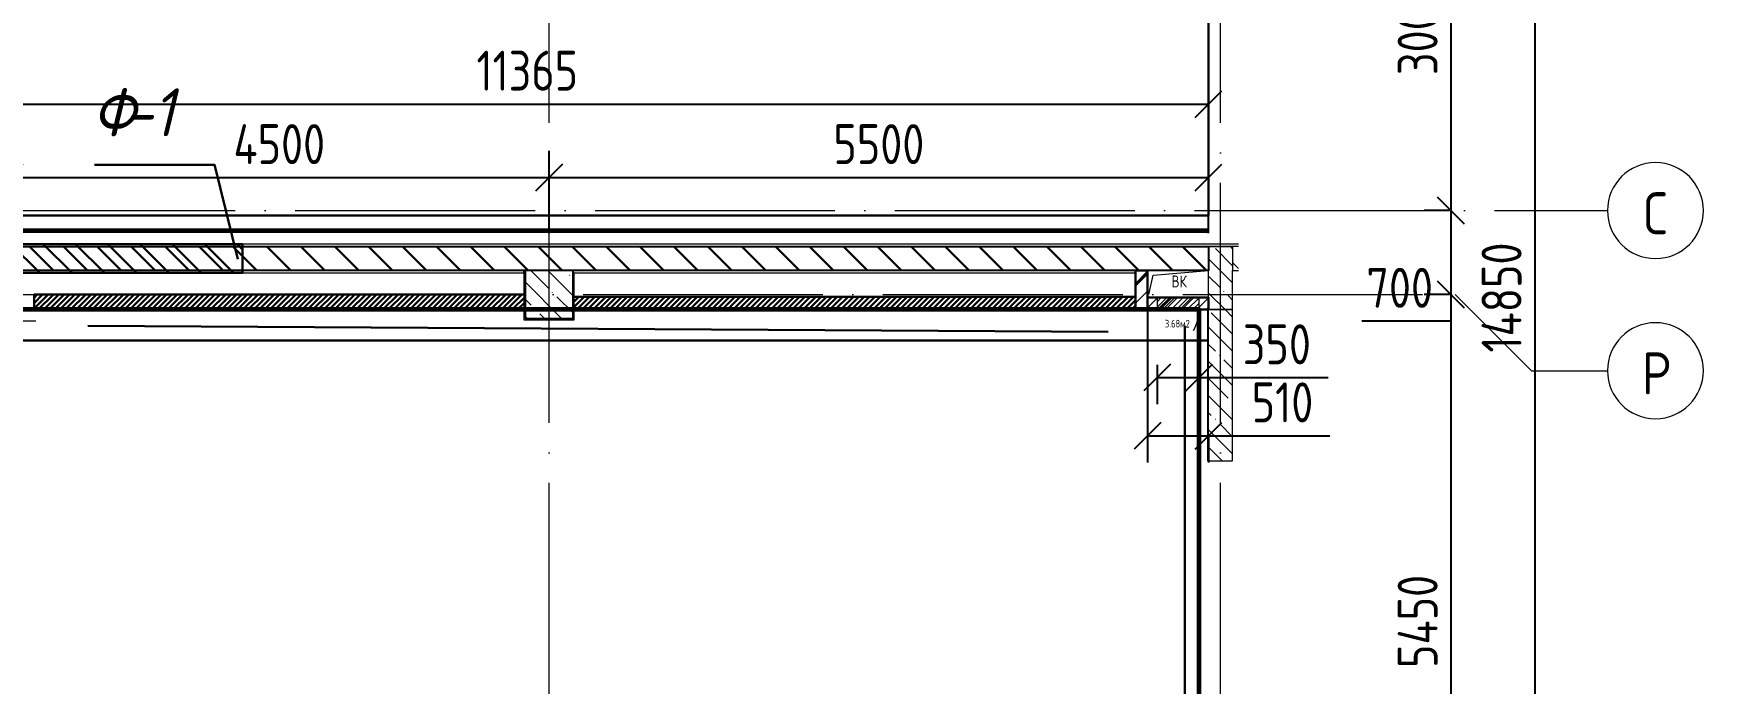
# Model space of a CAD drawing. Header units: millimetres. Extents: x -592259 to 288321, y -552984 to 293768.
# Drawn here: x 59250 to 73194, y 47732 to 53152 of the extents above; entities that cross this region are included whole.
import ezdxf

# ---------------------------------------------------------------- set-up
doc = ezdxf.new("R2010")
doc.units = ezdxf.units.MM
doc.linetypes.add('ADSK_Линия сетки', pattern=[2500, 2000, -250, 0, -250])
doc.layers.get('Defpoints').update_dxf_attribs({"color": 250})
for name, color, linetype, lineweight in [('0.1) Блок', 6, 'Continuous', 30), ('0.3) ПГП 5 вып', 4, 'Continuous', 30), ('0.3) ПГП 6 вып', 4, 'Continuous', 30), ('2)Фарх готовы', 3, 'Continuous', 30), ('2)Фархверки', 40, 'Continuous', 30), ('4) Штукатурка', 6, 'Continuous', 30), ('4.5) Штук Гипсовая по ЖБ', 6, 'Continuous', 30), ('4.7) Штук. 6 вып.', 6, 'Continuous', 30), ('6.1) Шпаклевка 5 вып.', 160, 'Continuous', 60), ('A-____-____-DIMS', 250, 'Continuous', 9), ('A-DETL-GENF-OTLN', 250, 'Continuous', 5), ('A-DOOR-____-MCUT', 250, 'Continuous', 5), ('A-DOOR-____-OTLN', 250, 'Continuous', 5), ('A-GLAZ-____-OTLN', 250, 'Continuous', 5), ('A-WALL-____-MCUT', 250, 'Continuous', 13), ('A-WALL-____-PATT', 250, 'Continuous', 13), ('A-WALL-FNSH-MCUT', 250, 'Continuous', 13), ('S-COLS-____-MCUT', 250, 'Continuous', 25), ('S-COLS-____-OTLN', 250, 'Continuous', 9), ('S-GRID-____-IDEN', 250, 'Continuous', 9), ('S-GRID-____-OTLN', 250, 'Continuous', 9)]:
    doc.layers.add(name, color=color, linetype=linetype, lineweight=lineweight)
doc.styles.add('GOST Common', font='', dxfattribs={"width": 0.9, "height": 350})
doc.styles.add('ISOCPEUR', font='isocpeur.ttf', dxfattribs={"width": 0.8, "height": 100})
doc.styles.add('ISOCPEUR_I', font='isocpeui.ttf', dxfattribs={"width": 0.9, "height": 12.5})
doc.styles.get("Standard").update_dxf_attribs({"font": 'ГОСТ тип А.ttf'})
doc.styles.add('А3', font='ГОСТ тип А.ttf')
doc.styles.get('GOST Common').set_extended_font_data('GOST Common')
doc.dimstyles.new('А3', dxfattribs={"dimtxt": 333, "dimasz": 222, "dimexe": 222, "dimexo": 111, "dimgap": 111, "dimtad": 1, "dimtoh": 1, "dimdec": 0, "dimrnd": 0.0015, "dimzin": 0, "dimdsep": 46, "dimtxsty": 'Standard', "dimblk": 'OBLIQUE', "dimcen": 0, "dimclrd": 7, "dimclre": 7, "dimclrt": 7, "dimadec": 0, "dimazin": 0, "dimtfac": 1, "dimtdec": 0, "dimtofl": 0, "dimtmove": 0, "dimatfit": 3, "dimfxl": 1, "dimtolj": 1, "dimtzin": 0, "dimarcsym": 0})
pattern_1 = [(135, (0, 0), (-141.42136, -141.42136), [])]
pattern_2 = [(45, (0, 0), (-70.71068, 70.71068), [])]

# ---------------------------------------------------------------- blocks, each defined once
blk = doc.blocks.new('_Wn_-As_OpeningMEP_floor__Rectangular - _Wn_-As_OpeningMEP_floor__Rectangular-V6-Кладочный план на отм_ 0_000_ Секция 1_')
at = {"layer": 'A-DETL-GENF-OTLN'}
for p, q in [((-212, 112), (250, 150)), ((-250, -50), (-212, 112))]:
    blk.add_line(p, q, dxfattribs=at)
blk = doc.blocks.new('BSC_Колонна _Прямоугольная - 400x400-V15-Кладочный план на отм_ 0_000_ Секция 1_')
at = {"layer": 'S-COLS-____-OTLN', "lineweight": 5}
h = blk.add_hatch(dxfattribs=at)
h.set_pattern_fill('FP_22', color=256, style=0, pattern_type=2)
h.set_pattern_definition([(135, (-63549.98, -50975), (-142.5619, -142.5619), []), (135, (-63407.42, -50975), (-142.5619, -142.5619), [252.016, -50.403, 3.353, -47.05])])
h.paths.add_polyline_path([(-200, -200), (200, -200), (200, 200), (-200, 200)])
at = {"layer": 'S-COLS-____-MCUT'}
for p, q in [((200, 200), (-200, 200)), ((-200, 200), (-200, -200)), ((200, -200), (200, 200)), ((-200, -200), (200, -200))]:
    blk.add_line(p, q, dxfattribs=at)
blk = doc.blocks.new('АР_Люк - ЛРС_ВК_350х400_наружный_NCS S 1000-N-42723972-Кладочный план на отм_ 0_000_ Секция 1_')
at = {"layer": 'A-DOOR-____-OTLN'}
h = blk.add_hatch(dxfattribs=at)
h.set_pattern_fill('FP_29', color=256, style=0, pattern_type=2)
h.set_pattern_definition([(45, (125, 0), (-22.6274, 22.6274), [])])
h.paths.add_polyline_path([(215, 50), (-50, 50), (-50, -50), (300, -50), (300, 50)])
at = {"layer": 'A-DETL-GENF-OTLN', "lineweight": 9}
for p, q in [((300, 50), (-50, 50)), ((-50, 50), (-50, -50)), ((300, -50), (300, 50)), ((-50, -50), (300, -50))]:
    blk.add_line(p, q, dxfattribs=at)
at = {"layer": 'A-DOOR-____-MCUT'}
blk.add_arc((300, 50), 350, 150, 180, dxfattribs=at)
blk = doc.blocks.new('Ось сетки - Круг_Ø8 мм-39983606-Кладочный план на отм_ 0_000_ Секция 1_')
at = {"layer": 'S-GRID-____-IDEN'}
for start, end in [(360, 180), (180, 360)]:
    blk.add_arc((0, 0), 4, start, end, dxfattribs=at)
blk = doc.blocks.new('_Oblique')
at = {"color": 0, "linetype": 'ByBlock', "lineweight": -2}
blk.add_line((-0.5, -0.5), (0.5, 0.5), dxfattribs=at)
blk = doc.blocks.new('DIMBLOCK24-Кладочный план на отм_ 0_000_ Секция 1_')
at = {"layer": 'A-____-____-DIMS', "color": 7, "lineweight": -2, "transparency": 16777216}
for p, q in [((71059, 54675), (70848, 54675)), ((71070, 54675), (71070, 51675)), ((71059, 51675), (70848, 51675))]:
    blk.add_line(p, q, dxfattribs=at)
at = {"layer": 'Defpoints', "color": 0, "transparency": 16777216}
for p in [(71170, 54675), (71070, 51675), (71170, 51675)]:
    blk.add_point(p, dxfattribs=at)
at = {"layer": 'A-____-____-DIMS', "color": 7, "lineweight": -2, "transparency": 16777216, "xscale": 222, "yscale": 222, "zscale": 222}
for p, rotation in [((71070, 54675), 90), ((71070, 51675), 270)]:
    blk.add_blockref('_Oblique', p, dxfattribs=dict(at, rotation=rotation))
at = {"layer": 'A-____-____-DIMS', "color": 7, "transparency": 16777216, "insert": (70793, 53175), "char_height": 333, "width": 2.48, "attachment_point": 5, "rotation": 90}
blk.add_mtext('\\A1;3000', dxfattribs=at)
blk = doc.blocks.new('DIMBLOCK25-Кладочный план на отм_ 0_000_ Секция 1_')
at = {"layer": 'A-____-____-DIMS', "color": 7, "lineweight": -2, "transparency": 16777216}
for p, q in [((71059, 51675), (70848, 51675)), ((71070, 51675), (71070, 50975)), ((71059, 50975), (70848, 50975)), ((71070, 50975), (71070, 50753)), ((71070, 50753), (70327, 50753))]:
    blk.add_line(p, q, dxfattribs=at)
at = {"layer": 'Defpoints', "color": 0, "transparency": 16777216}
for p in [(71170, 51675), (71070, 50975), (71170, 50975)]:
    blk.add_point(p, dxfattribs=at)
at = {"layer": 'A-____-____-DIMS', "color": 7, "lineweight": -2, "transparency": 16777216, "xscale": 222, "yscale": 222, "zscale": 222}
for p, rotation in [((71070, 51675), 90), ((71070, 50975), 270)]:
    blk.add_blockref('_Oblique', p, dxfattribs=dict(at, rotation=rotation))
at = {"layer": 'A-____-____-DIMS', "color": 7, "transparency": 16777216, "insert": (70643, 51031), "char_height": 333, "width": 1.86, "attachment_point": 5}
blk.add_mtext('\\A1;700', dxfattribs=at)
blk = doc.blocks.new('DIMBLOCK26-Кладочный план на отм_ 0_000_ Секция 1_')
at = {"layer": 'A-____-____-DIMS', "color": 7, "lineweight": -2, "transparency": 16777216}
for p, q in [((71059, 50975), (70848, 50975)), ((71070, 50975), (71070, 45525)), ((71059, 45525), (70848, 45525))]:
    blk.add_line(p, q, dxfattribs=at)
at = {"layer": 'Defpoints', "color": 0, "transparency": 16777216}
for p in [(71170, 50975), (71070, 45525), (71170, 45525)]:
    blk.add_point(p, dxfattribs=at)
at = {"layer": 'A-____-____-DIMS', "color": 7, "lineweight": -2, "transparency": 16777216, "xscale": 222, "yscale": 222, "zscale": 222}
for p, rotation in [((71070, 50975), 90), ((71070, 45525), 270)]:
    blk.add_blockref('_Oblique', p, dxfattribs=dict(at, rotation=rotation))
at = {"layer": 'A-____-____-DIMS', "color": 7, "transparency": 16777216, "insert": (70793, 48250), "char_height": 333, "width": 2.57, "attachment_point": 5, "rotation": 90}
blk.add_mtext('\\A1;5450', dxfattribs=at)
blk = doc.blocks.new('DIMBLOCK28-Кладочный план на отм_ 0_000_ Секция 1_')
at = {"layer": 'A-____-____-DIMS', "color": 7, "lineweight": -2, "transparency": 16777216}
for p, q in [((71759, 58375), (71548, 58375)), ((71770, 58375), (71770, 43525)), ((71759, 43525), (71548, 43525))]:
    blk.add_line(p, q, dxfattribs=at)
at = {"layer": 'Defpoints', "color": 0, "transparency": 16777216}
for p in [(71870, 58375), (71770, 43525), (71870, 43525)]:
    blk.add_point(p, dxfattribs=at)
at = {"layer": 'A-____-____-DIMS', "color": 7, "lineweight": -2, "transparency": 16777216, "xscale": 222, "yscale": 222, "zscale": 222}
for p, rotation in [((71770, 58375), 90), ((71770, 43525), 270)]:
    blk.add_blockref('_Oblique', p, dxfattribs=dict(at, rotation=rotation))
at = {"layer": 'A-____-____-DIMS', "color": 7, "transparency": 16777216, "insert": (71493, 50950), "char_height": 333, "width": 3, "attachment_point": 5, "rotation": 90}
blk.add_mtext('\\A1;14850', dxfattribs=at)
blk = doc.blocks.new('DIMBLOCK140-Кладочный план на отм_ 0_000_ Секция 1_')
at = {"layer": 'A-____-____-DIMS', "color": 7, "lineweight": -2, "transparency": 16777216}
for p, q in [((68540, 50839), (68540, 49576)), ((68540, 49798), (69050, 49798)), ((69050, 49798), (70060, 49798)), ((69050, 49787), (69050, 49576))]:
    blk.add_line(p, q, dxfattribs=at)
at = {"layer": 'Defpoints', "color": 0, "transparency": 16777216}
for p in [(68540, 50950), (69050, 49898), (69050, 49798)]:
    blk.add_point(p, dxfattribs=at)
at = {"layer": 'A-____-____-DIMS', "color": 7, "lineweight": -2, "transparency": 16777216, "xscale": 222, "yscale": 222, "zscale": 222, "rotation": 180}
blk.add_blockref('_Oblique', (68540, 49798), dxfattribs=at)
at = {"layer": 'A-____-____-DIMS', "color": 7, "lineweight": -2, "transparency": 16777216, "xscale": 222, "yscale": 222, "zscale": 222}
blk.add_blockref('_Oblique', (69050, 49798), dxfattribs=at)
at = {"layer": 'A-____-____-DIMS', "color": 7, "transparency": 16777216, "insert": (69666, 50076), "char_height": 333, "width": 1.68, "attachment_point": 5}
blk.add_mtext('\\A1;510', dxfattribs=at)
blk = doc.blocks.new('DIMBLOCK429-Кладочный план на отм_ 0_000_ Секция 1_')
at = {"layer": 'A-____-____-DIMS', "color": 7, "lineweight": -2, "transparency": 16777216}
for p, q in [((68620, 50389), (68620, 50061)), ((68970, 50389), (68970, 50061)), ((68620, 50283), (68970, 50283)), ((68970, 50283), (70047, 50283))]:
    blk.add_line(p, q, dxfattribs=at)
at = {"layer": 'Defpoints', "color": 0, "transparency": 16777216}
for p in [(68620, 50500), (68970, 50500), (68970, 50283)]:
    blk.add_point(p, dxfattribs=at)
at = {"layer": 'A-____-____-DIMS', "color": 7, "lineweight": -2, "transparency": 16777216, "xscale": 222, "yscale": 222, "zscale": 222, "rotation": 180}
blk.add_blockref('_Oblique', (68620, 50283), dxfattribs=at)
at = {"layer": 'A-____-____-DIMS', "color": 7, "lineweight": -2, "transparency": 16777216, "xscale": 222, "yscale": 222, "zscale": 222}
blk.add_blockref('_Oblique', (68970, 50283), dxfattribs=at)
at = {"layer": 'A-____-____-DIMS', "color": 7, "transparency": 16777216, "insert": (69619, 50560), "char_height": 333, "width": 1.86, "attachment_point": 5}
blk.add_mtext('\\A1;350', dxfattribs=at)
blk = doc.blocks.new('*D630')
at = {"layer": 'A-____-____-DIMS', "color": 7, "lineweight": -2, "transparency": 16777216}
for p, q in [((59050, 51486), (59050, 52174)), ((63550, 51486), (63550, 52174)), ((59050, 51952), (63550, 51952))]:
    blk.add_line(p, q, dxfattribs=at)
at = {"layer": 'Defpoints', "color": 0, "transparency": 16777216}
for p in [(63550, 51952), (59050, 51375), (63550, 51375)]:
    blk.add_point(p, dxfattribs=at)
at = {"layer": 'A-____-____-DIMS', "color": 7, "lineweight": -2, "transparency": 16777216, "xscale": 222, "yscale": 222, "zscale": 222, "rotation": 180}
blk.add_blockref('_Oblique', (59050, 51952), dxfattribs=at)
at = {"layer": 'A-____-____-DIMS', "color": 7, "lineweight": -2, "transparency": 16777216, "xscale": 222, "yscale": 222, "zscale": 222}
blk.add_blockref('_Oblique', (63550, 51952), dxfattribs=at)
at = {"layer": 'A-____-____-DIMS', "color": 7, "transparency": 16777216, "insert": (61300, 52229), "char_height": 333, "attachment_point": 5}
blk.add_mtext('\\A1;4500', dxfattribs=at)
blk = doc.blocks.new('*D631')
at = {"layer": 'A-____-____-DIMS', "color": 7, "lineweight": -2, "transparency": 16777216}
for p, q in [((63550, 51486), (63550, 52174)), ((69050, 51486), (69050, 52174)), ((63550, 51952), (69050, 51952))]:
    blk.add_line(p, q, dxfattribs=at)
at = {"layer": 'Defpoints', "color": 0, "transparency": 16777216}
for p in [(69050, 51952), (63550, 51375), (69050, 51375)]:
    blk.add_point(p, dxfattribs=at)
at = {"layer": 'A-____-____-DIMS', "color": 7, "lineweight": -2, "transparency": 16777216, "xscale": 222, "yscale": 222, "zscale": 222, "rotation": 180}
blk.add_blockref('_Oblique', (63550, 51952), dxfattribs=at)
at = {"layer": 'A-____-____-DIMS', "color": 7, "lineweight": -2, "transparency": 16777216, "xscale": 222, "yscale": 222, "zscale": 222}
blk.add_blockref('_Oblique', (69050, 51952), dxfattribs=at)
at = {"layer": 'A-____-____-DIMS', "color": 7, "transparency": 16777216, "insert": (66300, 52229), "char_height": 333, "attachment_point": 5}
blk.add_mtext('\\A1;5500', dxfattribs=at)
blk = doc.blocks.new('*D1903')
at = {"color": 7, "lineweight": -2, "transparency": 16777216}
for p, q in [((57685, 51506), (57685, 52785)), ((69050, 51486), (69050, 52785)), ((57685, 52563), (69050, 52563))]:
    blk.add_line(p, q, dxfattribs=at)
at = {"layer": 'Defpoints', "color": 0, "transparency": 16777216}
for p in [(69050, 52563), (57685, 51395), (69050, 51375)]:
    blk.add_point(p, dxfattribs=at)
at = {"color": 7, "lineweight": -2, "transparency": 16777216, "xscale": 222, "yscale": 222, "zscale": 222, "rotation": 180}
blk.add_blockref('_Oblique', (57685, 52563), dxfattribs=at)
at = {"color": 7, "lineweight": -2, "transparency": 16777216, "xscale": 222, "yscale": 222, "zscale": 222}
blk.add_blockref('_Oblique', (69050, 52563), dxfattribs=at)
at = {"color": 7, "transparency": 16777216, "insert": (63368, 52841), "char_height": 333, "attachment_point": 5}
blk.add_mtext('\\A1;11365', dxfattribs=at)

msp = doc.modelspace()

# ---------------------------------------------------------------- hatches: boundary and pattern name
at = {"lineweight": 30}
h = msp.add_hatch(dxfattribs=at)
h.set_pattern_fill('FP_1', color=256, style=0, pattern_type=2)
h.set_pattern_definition(pattern_1)
h.paths.add_polyline_path([(69050, 51175), (69050, 51375), (59050, 51375), (59050, 51175), (68201.7292, 51175)])
at = {"layer": '0.1) Блок'}
h = msp.add_hatch(dxfattribs=at)
h.set_pattern_fill('ANSI31', color=256, scale=60, angle=90)
h.paths.add_polyline_path([(57862.4471, 51155), (60993.1624, 51155), (60993.1624, 51395), (57862.4471, 51395)])
at = {"layer": '0.3) ПГП 5 вып'}
h = msp.add_hatch(dxfattribs=at)
h.set_pattern_fill('ANSI31', color=256, scale=10)
h.paths.add_polyline_path([(59255.6829, 50849.3341), (63349.9781, 50849.3341), (63349.9781, 50975.0006), (59255.6829, 50975.0006)])
h = msp.add_hatch(dxfattribs=at)
h.set_pattern_fill('ANSI31', color=256, scale=10)
h.paths.add_polyline_path([(63749.9781, 50852.8067), (68439, 50852.8067), (68439, 50955.9212), (63749.9781, 50955.9212)])
at = {"layer": '0.3) ПГП 6 вып'}
h = msp.add_hatch(dxfattribs=at)
h.set_pattern_fill('ANSI31', color=4, scale=90)
h.paths.add_polyline_path([(68439, 50849), (68540, 50849), (68540, 51175), (68439, 51175)])
h = msp.add_hatch(dxfattribs=at)
h.set_pattern_fill('ANSI31', color=4, scale=90)
h.paths.add_polyline_path([(68540, 50849), (69050, 50849), (69050, 50950), (68540, 50950)])
at = {"layer": 'A-WALL-____-PATT', "lineweight": 15}
h = msp.add_hatch(dxfattribs=at)
h.set_pattern_fill('FP_8', color=256, style=0, pattern_type=2)
h.set_pattern_definition([(135, (0, 0), (-142.5612, -142.5612), []), (135, (142.56, 0), (-142.5612, -142.5612), [252.016, -50.403, 3.353, -47.05])])
h.paths.add_polyline_path([(69050, 43325.0603), (69250, 43325.0603), (69250, 47590), (69050, 47590), (69050, 43458.3234)])
h.paths.add_polyline_path([(69050, 49590.0006), (69250, 49590.0006), (69250, 50849), (69050, 50849), (69050, 50131.3539)])
h.paths.add_polyline_path([(69050, 50850), (69250, 50850), (69250, 51375), (69050, 51375), (69050, 50965.4827)])
at = {"layer": 'A-WALL-____-PATT', "lineweight": 15, "true_color": 0x000000}
h = msp.add_hatch(dxfattribs=at)
h.set_pattern_fill('FP_1', color=18, style=0, pattern_type=2)
h.set_pattern_definition(pattern_1)
h.paths.add_polyline_path([(69250, 51175), (69299.9976, 51175), (69299.9976, 51375), (69250, 51375)])
at = {"layer": 'A-WALL-____-PATT', "lineweight": 15}
h = msp.add_hatch(dxfattribs=at)
h.set_pattern_fill('FP_6', color=256, style=0, pattern_type=2)
h.set_pattern_definition(pattern_2)
h.paths.add_polyline_path([(68540, 50950), (68540, 51175), (68440, 51175), (68440, 50950)])
h = msp.add_hatch(dxfattribs=at)
h.set_pattern_fill('FP_6', color=256, style=0, pattern_type=2)
h.set_pattern_definition(pattern_2)
h.paths.add_polyline_path([(69050, 50850), (69050, 50950), (68440, 50950), (68440, 50850), (69040, 50850)])

# ---------------------------------------------------------------- linework, layer by layer
msp.add_lwpolyline([(57685, 51375), (69049.9928, 51375), (69049.9928, 51175), (57685, 51175)], close=True)
at = {"layer": '0.1) Блок'}
msp.add_lwpolyline([(57862.4471, 51155), (60993.1624, 51155), (60993.1624, 51395), (57862.4471, 51395)], close=True, dxfattribs=at)
at = {"layer": '0.3) ПГП 5 вып'}
for points in [[(59255.6829, 50849.3341), (63349.9781, 50849.3341), (63349.9781, 50975.0006), (59255.6829, 50975.0006)], [(63749.9781, 50852.8067), (68439, 50852.8067), (68439, 50955.9212), (63749.9781, 50955.9212)]]:
    msp.add_lwpolyline(points, close=True, dxfattribs=at)
at = {"layer": '0.3) ПГП 6 вып'}
for points in [[(68439, 50849), (68540, 50849), (68540, 51175), (68439, 51175)], [(68540, 50849), (69050, 50849), (69050, 50950), (68540, 50950)]]:
    msp.add_lwpolyline(points, close=True, dxfattribs=at)
at = {"layer": '2)Фарх готовы'}
msp.add_line((59759.2768, 52055.2303), (60759.2768, 52055.2303), dxfattribs=at)
msp.add_lwpolyline([(60955.5083, 51270.7156), (60759.2768, 52058.3742)], close=True, dxfattribs=at)
at = {"layer": '4) Штукатурка'}
for p, q in [((69050, 54575.4482), (69050, 51634.4842)), ((69050, 51634.4842), (32764.5573, 51634.4842)), ((59703.5351, 50714.0968), (68211.7248, 50663.0798))]:
    msp.add_line(p, q, dxfattribs=at)
at = {"layer": '4.5) Штук Гипсовая по ЖБ'}
msp.add_line((68850.375, 50714.0968), (68850.375, 45206.6947), dxfattribs=at)
at = {"layer": '4.7) Штук. 6 вып.'}
msp.add_lwpolyline([(58136.2359, 50590.7878), (69050, 50590.7878)], dxfattribs=at)
at = {"layer": '6.1) Шпаклевка 5 вып.'}
for points in [[(69050, 51506.1101), (32791.6088, 51506.1101)], [(68969.9986, 45087.6468), (68969.9986, 50849), (54856.2486, 50849), (54856.2486, 43809.6501), (63278.0444, 43809.6501)]]:
    msp.add_lwpolyline(points, dxfattribs=at)
at = {"layer": 'A-WALL-____-MCUT', "lineweight": 15}
for p, q in [((58239.9781, 51375), (69050, 51375)), ((69050, 51375), (59370, 51375)), ((69050, 51175), (69050, 51375)), ((63349.9781, 51175), (59250, 51175)), ((63339.9781, 51155), (63339.9781, 51175)), ((63749.9781, 51175), (69050, 51175)), ((68440, 51175), (68439, 51175)), ((68439, 51175), (68439, 50849)), ((68540, 51175), (68440, 51175)), ((68440, 50850), (68440, 51175)), ((68540, 50950), (68540, 51175)), ((69050, 49590.0006), (69050, 51175)), ((69250, 50850), (69250, 51175)), ((63759.9781, 51155), (63749.9781, 51155)), ((69050, 50950), (68540, 50950)), ((68439, 50849), (69250, 50849)), ((69250, 50850), (68440, 50850)), ((69250, 50849), (69250, 50850)), ((69250, 49590.0006), (69250, 50849)), ((69050, 49590.0006), (69250, 49590.0006))]:
    msp.add_line(p, q, dxfattribs=at)
at = {"layer": 'A-WALL-____-MCUT', "color": 18, "lineweight": 15, "true_color": 0x000000}
for p, q in [((69250, 51375), (69050, 51375)), ((69299.9976, 51375), (69250, 51375)), ((69250, 51375), (69250, 51175)), ((69250, 51175), (69299.9976, 51175))]:
    msp.add_line(p, q, dxfattribs=at)
at = {"layer": 'A-WALL-FNSH-MCUT', "lineweight": 15}
for p, q in [((69299.9976, 51395), (57685, 51395)), ((59370, 51375), (69250, 51375)), ((59250, 51155), (63339.9781, 51155)), ((63339.9781, 51155), (63339.9781, 50765)), ((63759.9781, 51155), (68439, 51155)), ((63759.9781, 50765), (63759.9781, 51155)), ((63339.9781, 50765), (63759.9781, 50765)), ((69040, 50850), (69040, 49590.0006)), ((58829.9781, 50755), (59270, 50755)), ((69040, 49590.0006), (69050, 49590.0006))]:
    msp.add_line(p, q, dxfattribs=at)
at = {"layer": 'S-GRID-____-OTLN', "linetype": 'ADSK_Линия сетки'}
for p, q in [((63550, 39906.0281), (63550, 61202.0051)), ((69150, 39906.0281), (69150, 61202.0051)), ((-3569.5512, 51675.0006), (72376.0288, 51675.0006)), ((-3669.3683, 50975.0006), (71106.0288, 50975.0006))]:
    msp.add_line(p, q, dxfattribs=at)
at = {"layer": 'S-GRID-____-OTLN'}
for p, q in [((71106.0288, 50975.0006), (71741.0288, 50340.0006)), ((71741.0288, 50340.0006), (72376.0288, 50340.0006))]:
    msp.add_line(p, q, dxfattribs=at)

# ---------------------------------------------------------------- block references
at = {"layer": 'A-DOOR-____-OTLN', "rotation": 180}
msp.add_blockref('АР_Люк - ЛРС_ВК_350х400_наружный_NCS S 1000-N-42723972-Кладочный план на отм_ 0_000_ Секция 1_', (68920, 50900), dxfattribs=at)
at = {"layer": 'A-GLAZ-____-OTLN'}
msp.add_blockref('_Wn_-As_OpeningMEP_floor__Rectangular - _Wn_-As_OpeningMEP_floor__Rectangular-V6-Кладочный план на отм_ 0_000_ Секция 1_', (68800, 51025.0006), dxfattribs=at)
at = {"layer": 'S-COLS-____-OTLN'}
msp.add_blockref('BSC_Колонна _Прямоугольная - 400x400-V15-Кладочный план на отм_ 0_000_ Секция 1_', (63549.9781, 50975), dxfattribs=at)
at = {"layer": 'S-GRID-____-IDEN', "xscale": 99.99999999999993, "yscale": 99.99999999999993, "zscale": 99.99999999999993, "rotation": 269.9999999999994}
for p in [(72776.0288, 51675.0006), (72776.0288, 50340.0006)]:
    msp.add_blockref('Ось сетки - Круг_Ø8 мм-39983606-Кладочный план на отм_ 0_000_ Секция 1_', p, dxfattribs=at)

# ---------------------------------------------------------------- texts
at = {"layer": '0.3) ПГП 6 вып', "insert": (68685.1952, 50764.0261), "char_height": 63.81659, "attachment_point": 1, "style": 'А3'}
msp.add_mtext_dynamic_manual_height_columns('3.68м2', width=1367.025343, gutter_width=319.083, heights=[0], dxfattribs=at)
at = {"layer": '2)Фарх готовы', "char_height": 400, "attachment_point": 1, "style": 'ISOCPEUR_I'}
for s, insert, width in [('\\fISOCPEUR|b0|i1|c204|p34|;Ф', (59738.5386, 52694.2832), 312.658125), ('-1', (59996.5074, 52694.2832), 384.81)]:
    msp.add_mtext(s, dxfattribs=dict(at, insert=insert, width=width))
at = {"layer": '2)Фархверки', "insert": (68740.021, 51133.956), "char_height": 100, "width": 160.3375, "attachment_point": 1, "style": 'ISOCPEUR'}
msp.add_mtext('ВК', dxfattribs=at)
at = {"layer": 'S-GRID-____-IDEN', "color": 18, "true_color": 0x000000, "char_height": 350, "attachment_point": 1, "style": 'GOST Common'}
for s, insert, width in [('\\fGOST Common|b0|i0|c204|p34|;\\W.9;С', (72677.556, 51827.5875), 274.177125), ('\\fGOST Common|b0|i0|c204|p34|;\\W.9;Р', (72662.706, 50492.5875), 310.253062)]:
    msp.add_mtext(s, dxfattribs=dict(at, insert=insert, width=width))

# ---------------------------------------------------------------- dimensions: what is measured, and where the dimension line sits
dim = msp.add_linear_dim(base=(69050, 52563.2023), p1=(57685, 51395), p2=(69050, 51375), dimstyle='А3')
dim.commit()
dim.dimension.update_dxf_attribs({"geometry": '*D1903', "text_midpoint": (63367.5, 52840.7023)})
at = {"layer": 'A-____-____-DIMS'}
for base, p1, p2, picture, middle in [((71770.4721, 43525.0006), (71870.457, 58375.0006), (71870.457, 43525.0006), 'DIMBLOCK28-Кладочный план на отм_ 0_000_ Секция 1_', (71492.9721, 50950.0006)), ((71070.4721, 51675.0006), (71170.457, 54675.0006), (71170.457, 51675.0006), 'DIMBLOCK24-Кладочный план на отм_ 0_000_ Секция 1_', (70792.9721, 53175.0006)), ((71070.4721, 50975.0006), (71170.457, 51675.0006), (71170.457, 50975.0006), 'DIMBLOCK25-Кладочный план на отм_ 0_000_ Секция 1_', (70643.1221, 51030.5006)), ((71070.4721, 45525.0006), (71170.457, 50975.0006), (71170.457, 45525.0006), 'DIMBLOCK26-Кладочный план на отм_ 0_000_ Секция 1_', (70792.9721, 48250.0006))]:
    dim = msp.add_linear_dim(base=base, p1=p1, p2=p2, angle=90, dimstyle='А3', dxfattribs=at)
    dim.commit()
    dim.dimension.update_dxf_attribs({"geometry": picture, "text_midpoint": middle})
for base, p1, p2, picture, middle in [((63550, 51951.9021), (59050, 51375), (63550, 51375), '*D630', (61300, 52229.4021)), ((69050, 51951.9021), (63550, 51375), (69050, 51375), '*D631', (66300, 52229.4021)), ((69050, 49798.3573), (68540, 50950), (69050, 49898.3422), 'DIMBLOCK140-Кладочный план на отм_ 0_000_ Секция 1_', (69666.05, 50075.8573)), ((68970, 50282.9716), (68620, 50500), (68970, 50500), 'DIMBLOCK429-Кладочный план на отм_ 0_000_ Секция 1_', (69619.35, 50560.4716))]:
    dim = msp.add_linear_dim(base=base, p1=p1, p2=p2, dimstyle='А3', dxfattribs=at)
    dim.commit()
    dim.dimension.update_dxf_attribs({"geometry": picture, "text_midpoint": middle})

doc.saveas('drawing.dxf')
